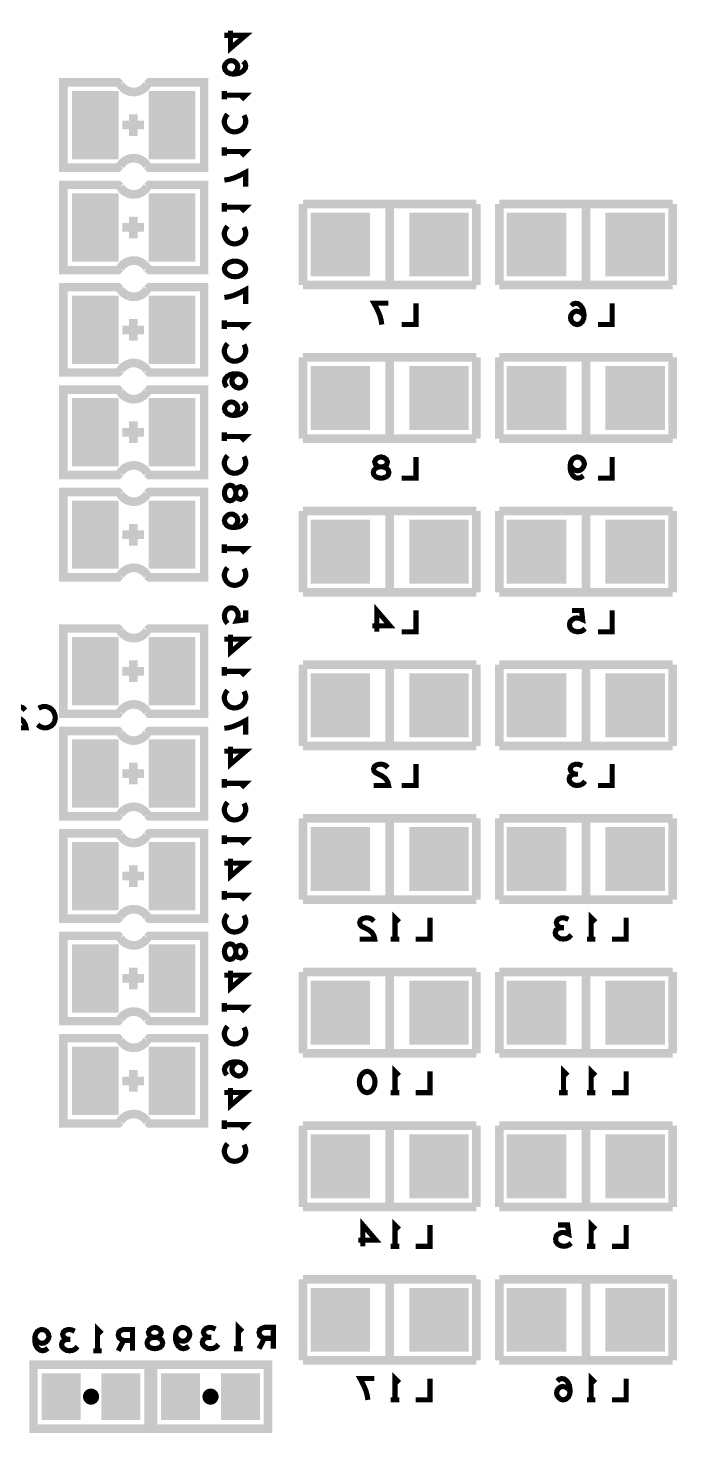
# Model space of a CAD drawing. Extents: x 0 to 200, y -10 to 130.
# Drawn here: x 147.52 to 162.73, y 37.95 to 70.87 of the extents above; entities that cross this region are included whole.
import ezdxf

# ---------------------------------------------------------------- set-up
doc = ezdxf.new("R2010")
doc.units = 0
doc.layers.get('0').update_dxf_attribs({"linetype": 'CONTINUOUS'})
doc.layers.add('MASK_BOTTOM_ART', color=6, linetype='CONTINUOUS')
doc.layers.add('SILK_BOTTOM_ART', color=5, linetype='CONTINUOUS')

# ---------------------------------------------------------------- blocks, each defined once
blk = doc.blocks.new('RECTANGLE_563')
blk.add_solid([(0.4572, 0.5461), (0.4572, -0.5461), (-0.4572, 0.5461), (-0.4572, -0.5461)])
blk = doc.blocks.new('RECTANGLE_589')
blk.add_solid([(0.6985, 0.7493), (0.6985, -0.7493), (-0.6985, 0.7493), (-0.6985, -0.7493)])
blk = doc.blocks.new('RECTANGLE_571')
blk.add_solid([(0.5461, 0.8001), (0.5461, -0.8001), (-0.5461, 0.8001), (-0.5461, -0.8001)])

msp = doc.modelspace()

# ---------------------------------------------------------------- linework, layer by layer
at = {"layer": 'SILK_BOTTOM_ART'}
for points, const_width in [([(152.125, 70.7036), (152.625, 70.7036), (152.2667, 70.3953), (152.2667, 70.8119)], 0.12), ([(152.3333, 69.7929), (152.3917, 69.8512), (152.425, 69.9012), (152.4417, 69.9679), (152.425, 70.0262), (152.3917, 70.0679), (152.3417, 70.1012), (152.2833, 70.1095), (152.2333, 70.1012), (152.1833, 70.0679), (152.1417, 70.0179), (152.125, 69.9595), (152.1417, 69.8929), (152.1917, 69.8345), (152.2667, 69.8012), (152.35, 69.7929), (152.4583, 69.8095), (152.5167, 69.8345), (152.575, 69.8762), (152.6167, 69.9345), (152.625, 69.9929), (152.6083, 70.0512), (152.5667, 70.0929)], 0.12), ([(149.6825, 69.5525), (149.635, 69.6), (148.35, 69.6), (148.35, 67.6), (149.635, 67.6), (149.6825, 67.6475)], 0.2), ([(150.3175, 67.6475), (150.365, 67.6), (151.65, 67.6), (151.65, 69.6), (150.365, 69.6), (150.3175, 69.5525)], 0.2), ([(152.125, 69.1988), (152.125, 69.3988)], 0.12), ([(152.125, 69.2988), (152.625, 69.2988), (152.525, 69.1988)], 0.12), ([(149.9873, 68.346), (149.9873, 68.854)], 0.2032), ([(152.5833, 68.8297), (152.6083, 68.7797), (152.625, 68.7214), (152.625, 68.6547), (152.6, 68.5797), (152.5583, 68.5214), (152.5083, 68.4797), (152.425, 68.4464), (152.35, 68.4381), (152.275, 68.4547), (152.225, 68.4797), (152.175, 68.5297), (152.1417, 68.5881), (152.125, 68.6464), (152.125, 68.7047), (152.1417, 68.7631), (152.1667, 68.8131), (152.2, 68.8547)], 0.12), ([(149.7333, 68.6), (150.2413, 68.6)], 0.2032), ([(152.125, 67.8786), (152.125, 68.0786)], 0.12), ([(152.125, 67.9786), (152.625, 67.9786), (152.525, 67.8786)], 0.12), ([(152.125, 67.3095), (152.2333, 67.3262), (152.325, 67.3512), (152.4083, 67.3845), (152.5, 67.4262), (152.625, 67.4929), (152.625, 67.1595)], 0.12), ([(149.6825, 67.1525), (149.635, 67.2), (148.35, 67.2), (148.35, 65.2), (149.635, 65.2), (149.6825, 65.2475)], 0.2), ([(150.3175, 65.2475), (150.365, 65.2), (151.65, 65.2), (151.65, 67.2), (150.365, 67.2), (150.3175, 67.1525)], 0.2), ([(152.125, 66.5738), (152.125, 66.7738)], 0.12), ([(153.968, 66.7525), (158.032, 66.7525)], 0.2032), ([(153.968, 64.8475), (153.968, 66.7525)], 0.2032), ([(156, 66.7525), (156, 64.8475)], 0.2032), ([(158.032, 66.7525), (158.032, 64.8475)], 0.2032), ([(158.568, 66.7525), (162.632, 66.7525)], 0.2032), ([(158.568, 64.8475), (158.568, 66.7525)], 0.2032), ([(160.6, 66.7525), (160.6, 64.8475)], 0.2032), ([(162.632, 66.7525), (162.632, 64.8475)], 0.2032), ([(149.9873, 65.946), (149.9873, 66.454)], 0.2032), ([(152.125, 66.6738), (152.625, 66.6738), (152.525, 66.5738)], 0.12), ([(149.7333, 66.2), (150.2413, 66.2)], 0.2032), ([(152.5833, 66.2047), (152.6083, 66.1547), (152.625, 66.0964), (152.625, 66.0297), (152.6, 65.9547), (152.5583, 65.8964), (152.5083, 65.8547), (152.425, 65.8214), (152.35, 65.8131), (152.275, 65.8297), (152.225, 65.8547), (152.175, 65.9047), (152.1417, 65.9631), (152.125, 66.0214), (152.125, 66.0797), (152.1417, 66.1381), (152.1667, 66.1881), (152.2, 66.2297)], 0.12), ([(152.625, 65.2286), (152.6083, 65.1619), (152.5667, 65.1119), (152.5167, 65.0786), (152.45, 65.0536), (152.375, 65.0453), (152.3, 65.0536), (152.2333, 65.0786), (152.1833, 65.1119), (152.1417, 65.1619), (152.125, 65.2286), (152.1417, 65.2953), (152.1833, 65.3453), (152.2333, 65.3786), (152.3, 65.4036), (152.375, 65.4119), (152.45, 65.4036), (152.5167, 65.3786), (152.5667, 65.3453), (152.6083, 65.2953), (152.625, 65.2286)], 0.12), ([(149.6825, 64.7525), (149.635, 64.8), (148.35, 64.8), (148.35, 62.8), (149.635, 62.8), (149.6825, 62.8475)], 0.2), ([(150.3175, 62.8475), (150.365, 62.8), (151.65, 62.8), (151.65, 64.8), (150.365, 64.8), (150.3175, 64.7525)], 0.2), ([(158.032, 64.8475), (153.968, 64.8475)], 0.2032), ([(162.632, 64.8475), (158.568, 64.8475)], 0.2032), ([(152.125, 64.5595), (152.2333, 64.5762), (152.325, 64.6012), (152.4083, 64.6345), (152.5, 64.6762), (152.625, 64.7429), (152.625, 64.4095)], 0.12), ([(155.8155, 63.9233), (155.7988, 64.0316), (155.7738, 64.1233), (155.7405, 64.2066), (155.6988, 64.2983), (155.6321, 64.4233), (155.9655, 64.4233)], 0.12), ([(156.6179, 64.4233), (156.6179, 63.9233), (156.2845, 63.9233)], 0.12), ([(160.5571, 64.1316), (160.4988, 64.19), (160.4488, 64.2233), (160.3821, 64.24), (160.3238, 64.2233), (160.2821, 64.19), (160.2488, 64.14), (160.2405, 64.0816), (160.2488, 64.0316), (160.2821, 63.9816), (160.3321, 63.94), (160.3905, 63.9233), (160.4571, 63.94), (160.5155, 63.99), (160.5488, 64.065), (160.5571, 64.1483), (160.5405, 64.2566), (160.5155, 64.315), (160.4738, 64.3733), (160.4155, 64.415), (160.3571, 64.4233), (160.2988, 64.4066), (160.2571, 64.365)], 0.12), ([(161.2179, 64.4233), (161.2179, 63.9233), (160.8845, 63.9233)], 0.12), ([(149.7333, 63.8), (150.2413, 63.8)], 0.2032), ([(149.9873, 63.546), (149.9873, 64.054)], 0.2032), ([(152.125, 63.8238), (152.125, 64.0238)], 0.12), ([(152.125, 63.9238), (152.625, 63.9238), (152.525, 63.8238)], 0.12), ([(152.5833, 63.4547), (152.6083, 63.4047), (152.625, 63.3464), (152.625, 63.2797), (152.6, 63.2047), (152.5583, 63.1464), (152.5083, 63.1047), (152.425, 63.0714), (152.35, 63.0631), (152.275, 63.0797), (152.225, 63.1047), (152.175, 63.1547), (152.1417, 63.2131), (152.125, 63.2714), (152.125, 63.3297), (152.1417, 63.3881), (152.1667, 63.4381), (152.2, 63.4797)], 0.12), ([(153.968, 63.1525), (158.032, 63.1525)], 0.2032), ([(153.968, 61.2475), (153.968, 63.1525)], 0.2032), ([(156, 63.1525), (156, 61.2475)], 0.2032), ([(158.032, 63.1525), (158.032, 61.2475)], 0.2032), ([(158.568, 63.1525), (162.632, 63.1525)], 0.2032), ([(158.568, 61.2475), (158.568, 63.1525)], 0.2032), ([(160.6, 63.1525), (160.6, 61.2475)], 0.2032), ([(162.632, 63.1525), (162.632, 61.2475)], 0.2032), ([(152.1833, 62.4619), (152.1417, 62.5203), (152.125, 62.5869), (152.1417, 62.6536), (152.1917, 62.7119), (152.2667, 62.7536), (152.3417, 62.7703), (152.4333, 62.7703), (152.5083, 62.7536), (152.575, 62.7119), (152.6083, 62.6619), (152.625, 62.6036), (152.6083, 62.5369), (152.575, 62.4869), (152.525, 62.4536), (152.4583, 62.4369), (152.4, 62.4536), (152.3417, 62.4953), (152.3083, 62.5453), (152.3, 62.6036), (152.3167, 62.6703), (152.3583, 62.7203), (152.4333, 62.7703)], 0.12), ([(149.6825, 62.3525), (149.635, 62.4), (148.35, 62.4), (148.35, 60.4), (149.635, 60.4), (149.6825, 60.4475)], 0.2), ([(150.3175, 60.4475), (150.365, 60.4), (151.65, 60.4), (151.65, 62.4), (150.365, 62.4), (150.3175, 62.3525)], 0.2), ([(152.3333, 61.7929), (152.3917, 61.8512), (152.425, 61.9012), (152.4417, 61.9679), (152.425, 62.0262), (152.3917, 62.0679), (152.3417, 62.1012), (152.2833, 62.1095), (152.2333, 62.1012), (152.1833, 62.0679), (152.1417, 62.0179), (152.125, 61.9595), (152.1417, 61.8929), (152.1917, 61.8345), (152.2667, 61.8012), (152.35, 61.7929), (152.4583, 61.8095), (152.5167, 61.8345), (152.575, 61.8762), (152.6167, 61.9345), (152.625, 61.9929), (152.6083, 62.0512), (152.5667, 62.0929)], 0.12), ([(149.9873, 61.146), (149.9873, 61.654)], 0.2032), ([(149.7333, 61.4), (150.2413, 61.4)], 0.2032), ([(152.125, 61.1988), (152.125, 61.3988)], 0.12), ([(152.125, 61.2988), (152.625, 61.2988), (152.525, 61.1988)], 0.12), ([(158.032, 61.2475), (153.968, 61.2475)], 0.2032), ([(162.632, 61.2475), (158.568, 61.2475)], 0.2032), ([(152.5833, 60.8297), (152.6083, 60.7797), (152.625, 60.7214), (152.625, 60.6547), (152.6, 60.5797), (152.5583, 60.5214), (152.5083, 60.4797), (152.425, 60.4464), (152.35, 60.4381), (152.275, 60.4547), (152.225, 60.4797), (152.175, 60.5297), (152.1417, 60.5881), (152.125, 60.6464), (152.125, 60.7047), (152.1417, 60.7631), (152.1667, 60.8131), (152.2, 60.8547)], 0.12), ([(155.7988, 60.3233), (155.7405, 60.3316), (155.6738, 60.3566), (155.6321, 60.3983), (155.6155, 60.4566), (155.6321, 60.515), (155.6821, 60.565), (155.7571, 60.59), (155.8405, 60.59), (155.8905, 60.6066), (155.9321, 60.6483), (155.9488, 60.7066), (155.9238, 60.765), (155.8655, 60.8066), (155.7988, 60.8233), (155.7321, 60.8066), (155.6738, 60.765), (155.6488, 60.7066), (155.6655, 60.6483), (155.7071, 60.6066), (155.7571, 60.59), (155.8405, 60.59), (155.9155, 60.565), (155.9655, 60.515), (155.9821, 60.4566), (155.9655, 60.3983), (155.9238, 60.3566), (155.8571, 60.3316), (155.7988, 60.3233)], 0.12), ([(156.6179, 60.8233), (156.6179, 60.3233), (156.2845, 60.3233)], 0.12), ([(160.5405, 60.3816), (160.4821, 60.34), (160.4155, 60.3233), (160.3488, 60.34), (160.2905, 60.39), (160.2488, 60.465), (160.2321, 60.54), (160.2321, 60.6316), (160.2488, 60.7066), (160.2905, 60.7733), (160.3405, 60.8066), (160.3988, 60.8233), (160.4655, 60.8066), (160.5155, 60.7733), (160.5488, 60.7233), (160.5655, 60.6566), (160.5488, 60.5983), (160.5071, 60.54), (160.4571, 60.5066), (160.3988, 60.4983), (160.3321, 60.515), (160.2821, 60.5566), (160.2321, 60.6316)], 0.12), ([(161.2179, 60.8233), (161.2179, 60.3233), (160.8845, 60.3233)], 0.12), ([(149.6825, 59.9525), (149.635, 60), (148.35, 60), (148.35, 58), (149.635, 58), (149.6825, 58.0475)], 0.2), ([(150.3175, 58.0475), (150.365, 58), (151.65, 58), (151.65, 60), (150.365, 60), (150.3175, 59.9525)], 0.2), ([(152.125, 59.9769), (152.1333, 60.0352), (152.1583, 60.1019), (152.2, 60.1436), (152.2583, 60.1602), (152.3167, 60.1436), (152.3667, 60.0936), (152.3917, 60.0186), (152.3917, 59.9352), (152.4083, 59.8852), (152.45, 59.8436), (152.5083, 59.8269), (152.5667, 59.8519), (152.6083, 59.9102), (152.625, 59.9769), (152.6083, 60.0436), (152.5667, 60.1019), (152.5083, 60.1269), (152.45, 60.1102), (152.4083, 60.0686), (152.3917, 60.0186), (152.3917, 59.9352), (152.3667, 59.8602), (152.3167, 59.8102), (152.2583, 59.7936), (152.2, 59.8102), (152.1583, 59.8519), (152.1333, 59.9186), (152.125, 59.9769)], 0.12), ([(153.968, 59.5525), (158.032, 59.5525)], 0.2032), ([(153.968, 57.6475), (153.968, 59.5525)], 0.2032), ([(156, 59.5525), (156, 57.6475)], 0.2032), ([(158.032, 59.5525), (158.032, 57.6475)], 0.2032), ([(158.568, 59.5525), (162.632, 59.5525)], 0.2032), ([(158.568, 57.6475), (158.568, 59.5525)], 0.2032), ([(160.6, 59.5525), (160.6, 57.6475)], 0.2032), ([(162.632, 59.5525), (162.632, 57.6475)], 0.2032), ([(149.9873, 58.746), (149.9873, 59.254)], 0.2032), ([(152.3333, 59.1662), (152.3917, 59.2245), (152.425, 59.2745), (152.4417, 59.3412), (152.425, 59.3995), (152.3917, 59.4412), (152.3417, 59.4745), (152.2833, 59.4828), (152.2333, 59.4745), (152.1833, 59.4412), (152.1417, 59.3912), (152.125, 59.3328), (152.1417, 59.2662), (152.1917, 59.2078), (152.2667, 59.1745), (152.35, 59.1662), (152.4583, 59.1828), (152.5167, 59.2078), (152.575, 59.2495), (152.6167, 59.3078), (152.625, 59.3662), (152.6083, 59.4245), (152.5667, 59.4662)], 0.12), ([(149.7333, 59), (150.2413, 59)], 0.2032), ([(152.125, 58.5721), (152.125, 58.7721)], 0.12), ([(152.125, 58.6721), (152.625, 58.6721), (152.525, 58.5721)], 0.12), ([(152.5833, 58.203), (152.6083, 58.153), (152.625, 58.0947), (152.625, 58.028), (152.6, 57.953), (152.5583, 57.8947), (152.5083, 57.853), (152.425, 57.8197), (152.35, 57.8114), (152.275, 57.828), (152.225, 57.853), (152.175, 57.903), (152.1417, 57.9614), (152.125, 58.0197), (152.125, 58.078), (152.1417, 58.1364), (152.1667, 58.1864), (152.2, 58.228)], 0.12), ([(158.032, 57.6475), (153.968, 57.6475)], 0.2032), ([(162.632, 57.6475), (158.568, 57.6475)], 0.2032), ([(152.2, 56.9203), (152.1583, 56.9703), (152.1333, 57.0286), (152.125, 57.1036), (152.1417, 57.1786), (152.175, 57.2369), (152.2333, 57.2786), (152.3, 57.2869), (152.3667, 57.2703), (152.4083, 57.2286), (152.4417, 57.1703), (152.45, 57.1119), (152.4417, 57.0536), (152.4083, 56.9786), (152.625, 57.0036), (152.625, 57.2286)], 0.12), ([(155.6988, 56.7233), (155.6988, 57.2233), (156.0071, 56.865), (155.5905, 56.865)], 0.12), ([(156.6179, 57.2233), (156.6179, 56.7233), (156.2845, 56.7233)], 0.12), ([(160.5821, 56.7983), (160.5321, 56.7566), (160.4738, 56.7316), (160.3988, 56.7233), (160.3238, 56.74), (160.2655, 56.7733), (160.2238, 56.8316), (160.2155, 56.8983), (160.2321, 56.965), (160.2738, 57.0066), (160.3321, 57.04), (160.3905, 57.0483), (160.4488, 57.04), (160.5238, 57.0066), (160.4988, 57.2233), (160.2738, 57.2233)], 0.12), ([(161.2179, 57.2233), (161.2179, 56.7233), (160.8845, 56.7233)], 0.12), ([(149.6825, 56.7525), (149.635, 56.8), (148.35, 56.8), (148.35, 54.8), (149.635, 54.8), (149.6825, 54.8475)], 0.2), ([(150.3175, 54.8475), (150.365, 54.8), (151.65, 54.8), (151.65, 56.8), (150.365, 56.8), (150.3175, 56.7525)], 0.2), ([(152.125, 56.5512), (152.625, 56.5512), (152.2667, 56.2429), (152.2667, 56.6595)], 0.12), ([(149.9873, 55.546), (149.9873, 56.054)], 0.2032), ([(153.968, 55.9525), (158.032, 55.9525)], 0.2032), ([(153.968, 54.0475), (153.968, 55.9525)], 0.2032), ([(156, 55.9525), (156, 54.0475)], 0.2032), ([(158.032, 55.9525), (158.032, 54.0475)], 0.2032), ([(158.568, 55.9525), (162.632, 55.9525)], 0.2032), ([(158.568, 54.0475), (158.568, 55.9525)], 0.2032), ([(160.6, 55.9525), (160.6, 54.0475)], 0.2032), ([(162.632, 55.9525), (162.632, 54.0475)], 0.2032), ([(149.7333, 55.8), (150.2413, 55.8)], 0.2032), ([(152.125, 55.6988), (152.125, 55.8988)], 0.12), ([(152.125, 55.7988), (152.625, 55.7988), (152.525, 55.6988)], 0.12), ([(152.5833, 55.3297), (152.6083, 55.2797), (152.625, 55.2214), (152.625, 55.1547), (152.6, 55.0797), (152.5583, 55.0214), (152.5083, 54.9797), (152.425, 54.9464), (152.35, 54.9381), (152.275, 54.9547), (152.225, 54.9797), (152.175, 55.0297), (152.1417, 55.0881), (152.125, 55.1464), (152.125, 55.2047), (152.1417, 55.2631), (152.1667, 55.3131), (152.2, 55.3547)], 0.12), ([(147.4595, 54.89), (147.4095, 54.94), (147.3512, 54.965), (147.2845, 54.9733), (147.2012, 54.9566), (147.1429, 54.915), (147.1262, 54.865), (147.1345, 54.815), (147.1679, 54.7733), (147.3345, 54.69), (147.4095, 54.6316), (147.4595, 54.5483), (147.4762, 54.4733), (147.1262, 54.4733)], 0.12), ([(147.7703, 54.9316), (147.8203, 54.9566), (147.8786, 54.9733), (147.9453, 54.9733), (148.0203, 54.9483), (148.0786, 54.9066), (148.1203, 54.8566), (148.1536, 54.7733), (148.1619, 54.6983), (148.1453, 54.6233), (148.1203, 54.5733), (148.0703, 54.5233), (148.0119, 54.49), (147.9536, 54.4733), (147.8953, 54.4733), (147.8369, 54.49), (147.7869, 54.515), (147.7453, 54.5483)], 0.12), ([(152.125, 54.4619), (152.2333, 54.4786), (152.325, 54.5036), (152.4083, 54.5369), (152.5, 54.5786), (152.625, 54.6453), (152.625, 54.3119)], 0.12), ([(149.6825, 54.3525), (149.635, 54.4), (148.35, 54.4), (148.35, 52.4), (149.635, 52.4), (149.6825, 52.4475)], 0.2), ([(150.3175, 52.4475), (150.365, 52.4), (151.65, 52.4), (151.65, 54.4), (150.365, 54.4), (150.3175, 54.3525)], 0.2), ([(152.125, 53.9262), (152.625, 53.9262), (152.2667, 53.6179), (152.2667, 54.0345)], 0.12), ([(158.032, 54.0475), (153.968, 54.0475)], 0.2032), ([(162.632, 54.0475), (158.568, 54.0475)], 0.2032), ([(149.9873, 53.146), (149.9873, 53.654)], 0.2032), ([(155.9571, 53.54), (155.9071, 53.59), (155.8488, 53.615), (155.7821, 53.6233), (155.6988, 53.6066), (155.6405, 53.565), (155.6238, 53.515), (155.6321, 53.465), (155.6655, 53.4233), (155.8321, 53.34), (155.9071, 53.2816), (155.9571, 53.1983), (155.9738, 53.1233), (155.6238, 53.1233)], 0.12), ([(156.6179, 53.6233), (156.6179, 53.1233), (156.2845, 53.1233)], 0.12), ([(160.3405, 53.39), (160.2905, 53.415), (160.2488, 53.4566), (160.2321, 53.5066), (160.2488, 53.5566), (160.2905, 53.5983), (160.3655, 53.6233), (160.4405, 53.615), (160.5155, 53.5816)], 0.12), ([(161.2179, 53.6233), (161.2179, 53.1233), (160.8845, 53.1233)], 0.12), ([(149.7333, 53.4), (150.2413, 53.4)], 0.2032), ([(152.125, 53.0738), (152.125, 53.2738)], 0.12), ([(160.5821, 53.2233), (160.5321, 53.165), (160.4655, 53.1316), (160.3905, 53.1233), (160.3238, 53.1316), (160.2571, 53.1733), (160.2155, 53.2233), (160.2071, 53.2733), (160.2238, 53.3316), (160.2821, 53.3733), (160.3405, 53.39), (160.4155, 53.39)], 0.12), ([(152.125, 53.1738), (152.625, 53.1738), (152.525, 53.0738)], 0.12), ([(152.5833, 52.7047), (152.6083, 52.6547), (152.625, 52.5964), (152.625, 52.5297), (152.6, 52.4547), (152.5583, 52.3964), (152.5083, 52.3547), (152.425, 52.3214), (152.35, 52.3131), (152.275, 52.3297), (152.225, 52.3547), (152.175, 52.4047), (152.1417, 52.4631), (152.125, 52.5214), (152.125, 52.5797), (152.1417, 52.6381), (152.1667, 52.6881), (152.2, 52.7297)], 0.12), ([(153.968, 52.3525), (158.032, 52.3525)], 0.2032), ([(153.968, 50.4475), (153.968, 52.3525)], 0.2032), ([(156, 52.3525), (156, 50.4475)], 0.2032), ([(158.032, 52.3525), (158.032, 50.4475)], 0.2032), ([(158.568, 52.3525), (162.632, 52.3525)], 0.2032), ([(158.568, 50.4475), (158.568, 52.3525)], 0.2032), ([(160.6, 52.3525), (160.6, 50.4475)], 0.2032), ([(162.632, 52.3525), (162.632, 50.4475)], 0.2032), ([(149.6825, 51.9525), (149.635, 52), (148.35, 52), (148.35, 50), (149.635, 50), (149.6825, 50.0475)], 0.2), ([(150.3175, 50.0475), (150.365, 50), (151.65, 50), (151.65, 52), (150.365, 52), (150.3175, 51.9525)], 0.2), ([(152.125, 51.7519), (152.125, 51.9519)], 0.12), ([(152.125, 51.8519), (152.625, 51.8519), (152.525, 51.7519)], 0.12), ([(152.125, 51.2995), (152.625, 51.2995), (152.2667, 50.9912), (152.2667, 51.4078)], 0.12), ([(149.7333, 51), (150.2413, 51)], 0.2032), ([(149.9873, 50.746), (149.9873, 51.254)], 0.2032), ([(152.125, 50.4471), (152.125, 50.6471)], 0.12), ([(152.125, 50.5471), (152.625, 50.5471), (152.525, 50.4471)], 0.12), ([(158.032, 50.4475), (153.968, 50.4475)], 0.2032), ([(162.632, 50.4475), (158.568, 50.4475)], 0.2032), ([(152.5833, 50.078), (152.6083, 50.028), (152.625, 49.9697), (152.625, 49.903), (152.6, 49.828), (152.5583, 49.7697), (152.5083, 49.728), (152.425, 49.6947), (152.35, 49.6864), (152.275, 49.703), (152.225, 49.728), (152.175, 49.778), (152.1417, 49.8364), (152.125, 49.8947), (152.125, 49.953), (152.1417, 50.0114), (152.1667, 50.0614), (152.2, 50.103)], 0.12), ([(155.6309, 49.94), (155.5809, 49.99), (155.5226, 50.015), (155.4559, 50.0233), (155.3726, 50.0066), (155.3143, 49.965), (155.2976, 49.915), (155.3059, 49.865), (155.3393, 49.8233), (155.5059, 49.74), (155.5809, 49.6816), (155.6309, 49.5983), (155.6476, 49.5233), (155.2976, 49.5233)], 0.12), ([(156.125, 49.5233), (156.125, 50.0233), (156.225, 49.9233)], 0.12), ([(156.9441, 50.0233), (156.9441, 49.5233), (156.6107, 49.5233)], 0.12), ([(160.0143, 49.79), (159.9643, 49.815), (159.9226, 49.8566), (159.9059, 49.9066), (159.9226, 49.9566), (159.9643, 49.9983), (160.0393, 50.0233), (160.1143, 50.015), (160.1893, 49.9816)], 0.12), ([(160.725, 49.5233), (160.725, 50.0233), (160.825, 49.9233)], 0.12), ([(161.5441, 50.0233), (161.5441, 49.5233), (161.2107, 49.5233)], 0.12), ([(160.2559, 49.6233), (160.2059, 49.565), (160.1393, 49.5316), (160.0643, 49.5233), (159.9976, 49.5316), (159.9309, 49.5733), (159.8893, 49.6233), (159.8809, 49.6733), (159.8976, 49.7316), (159.9559, 49.7733), (160.0143, 49.79), (160.0893, 49.79)], 0.12), ([(149.6825, 49.5525), (149.635, 49.6), (148.35, 49.6), (148.35, 47.6), (149.635, 47.6), (149.6825, 47.6475)], 0.2), ([(150.3175, 47.6475), (150.365, 47.6), (151.65, 47.6), (151.65, 49.6), (150.365, 49.6), (150.3175, 49.5525)], 0.2), ([(152.125, 49.2286), (152.1333, 49.2869), (152.1583, 49.3536), (152.2, 49.3953), (152.2583, 49.4119), (152.3167, 49.3953), (152.3667, 49.3453), (152.3917, 49.2703), (152.3917, 49.1869), (152.4083, 49.1369), (152.45, 49.0953), (152.5083, 49.0786), (152.5667, 49.1036), (152.6083, 49.1619), (152.625, 49.2286), (152.6083, 49.2953), (152.5667, 49.3536), (152.5083, 49.3786), (152.45, 49.3619), (152.4083, 49.3203), (152.3917, 49.2703), (152.3917, 49.1869), (152.3667, 49.1119), (152.3167, 49.0619), (152.2583, 49.0453), (152.2, 49.0619), (152.1583, 49.1036), (152.1333, 49.1703), (152.125, 49.2286)], 0.12), ([(156.225, 49.5233), (156.025, 49.5233)], 0.12), ([(160.825, 49.5233), (160.625, 49.5233)], 0.12), ([(149.9873, 48.346), (149.9873, 48.854)], 0.2032), ([(152.125, 48.6762), (152.625, 48.6762), (152.2667, 48.3679), (152.2667, 48.7845)], 0.12), ([(153.968, 48.7525), (158.032, 48.7525)], 0.2032), ([(153.968, 46.8475), (153.968, 48.7525)], 0.2032), ([(156, 48.7525), (156, 46.8475)], 0.2032), ([(158.032, 48.7525), (158.032, 46.8475)], 0.2032), ([(158.568, 48.7525), (162.632, 48.7525)], 0.2032), ([(158.568, 46.8475), (158.568, 48.7525)], 0.2032), ([(160.6, 48.7525), (160.6, 46.8475)], 0.2032), ([(162.632, 48.7525), (162.632, 46.8475)], 0.2032), ([(149.7333, 48.6), (150.2413, 48.6)], 0.2032), ([(152.125, 47.8238), (152.125, 48.0238)], 0.12), ([(152.125, 47.9238), (152.625, 47.9238), (152.525, 47.8238)], 0.12), ([(152.5833, 47.4547), (152.6083, 47.4047), (152.625, 47.3464), (152.625, 47.2797), (152.6, 47.2047), (152.5583, 47.1464), (152.5083, 47.1047), (152.425, 47.0714), (152.35, 47.0631), (152.275, 47.0797), (152.225, 47.1047), (152.175, 47.1547), (152.1417, 47.2131), (152.125, 47.2714), (152.125, 47.3297), (152.1417, 47.3881), (152.1667, 47.4381), (152.2, 47.4797)], 0.12), ([(149.6825, 47.1525), (149.635, 47.2), (148.35, 47.2), (148.35, 45.2), (149.635, 45.2), (149.6825, 45.2475)], 0.2), ([(150.3175, 45.2475), (150.365, 45.2), (151.65, 45.2), (151.65, 47.2), (150.365, 47.2), (150.3175, 47.1525)], 0.2), ([(158.032, 46.8475), (153.968, 46.8475)], 0.2032), ([(162.632, 46.8475), (158.568, 46.8475)], 0.2032), ([(149.9873, 45.946), (149.9873, 46.454)], 0.2032), ([(152.1833, 46.3369), (152.1417, 46.3953), (152.125, 46.4619), (152.1417, 46.5286), (152.1917, 46.5869), (152.2667, 46.6286), (152.3417, 46.6453), (152.4333, 46.6453), (152.5083, 46.6286), (152.575, 46.5869), (152.6083, 46.5369), (152.625, 46.4786), (152.6083, 46.4119), (152.575, 46.3619), (152.525, 46.3286), (152.4583, 46.3119), (152.4, 46.3286), (152.3417, 46.3703), (152.3083, 46.4203), (152.3, 46.4786), (152.3167, 46.5453), (152.3583, 46.5953), (152.4333, 46.6453)], 0.12), ([(155.4726, 46.4233), (155.5393, 46.4066), (155.5893, 46.365), (155.6226, 46.315), (155.6476, 46.2483), (155.6559, 46.1733), (155.6476, 46.0983), (155.6226, 46.0316), (155.5893, 45.9816), (155.5393, 45.94), (155.4726, 45.9233), (155.4059, 45.94), (155.3559, 45.9816), (155.3226, 46.0316), (155.2976, 46.0983), (155.2893, 46.1733), (155.2976, 46.2483), (155.3226, 46.315), (155.3559, 46.365), (155.4059, 46.4066), (155.4726, 46.4233)], 0.12), ([(156.125, 45.9233), (156.125, 46.4233), (156.225, 46.3233)], 0.12), ([(156.9441, 46.4233), (156.9441, 45.9233), (156.6107, 45.9233)], 0.12), ([(160.0726, 45.9233), (160.0726, 46.4233), (160.1726, 46.3233)], 0.12), ([(160.725, 45.9233), (160.725, 46.4233), (160.825, 46.3233)], 0.12), ([(161.5441, 46.4233), (161.5441, 45.9233), (161.2107, 45.9233)], 0.12), ([(149.7333, 46.2), (150.2413, 46.2)], 0.2032), ([(152.125, 45.9262), (152.625, 45.9262), (152.2667, 45.6179), (152.2667, 46.0345)], 0.12), ([(156.225, 45.9233), (156.025, 45.9233)], 0.12), ([(160.1726, 45.9233), (159.9726, 45.9233)], 0.12), ([(160.825, 45.9233), (160.625, 45.9233)], 0.12), ([(152.125, 45.0738), (152.125, 45.2738)], 0.12), ([(152.125, 45.1738), (152.625, 45.1738), (152.525, 45.0738)], 0.12), ([(153.968, 45.1525), (158.032, 45.1525)], 0.2032), ([(153.968, 43.2475), (153.968, 45.1525)], 0.2032), ([(156, 45.1525), (156, 43.2475)], 0.2032), ([(158.032, 45.1525), (158.032, 43.2475)], 0.2032), ([(158.568, 45.1525), (162.632, 45.1525)], 0.2032), ([(158.568, 43.2475), (158.568, 45.1525)], 0.2032), ([(160.6, 45.1525), (160.6, 43.2475)], 0.2032), ([(162.632, 45.1525), (162.632, 43.2475)], 0.2032), ([(152.5833, 44.7047), (152.6083, 44.6547), (152.625, 44.5964), (152.625, 44.5297), (152.6, 44.4547), (152.5583, 44.3964), (152.5083, 44.3547), (152.425, 44.3214), (152.35, 44.3131), (152.275, 44.3297), (152.225, 44.3547), (152.175, 44.4047), (152.1417, 44.4631), (152.125, 44.5214), (152.125, 44.5797), (152.1417, 44.6381), (152.1667, 44.6881), (152.2, 44.7297)], 0.12), ([(158.032, 43.2475), (153.968, 43.2475)], 0.2032), ([(162.632, 43.2475), (158.568, 43.2475)], 0.2032), ([(155.3726, 42.3233), (155.3726, 42.8233), (155.6809, 42.465), (155.2643, 42.465)], 0.12), ([(156.125, 42.3233), (156.125, 42.8233), (156.225, 42.7233)], 0.12), ([(156.9441, 42.8233), (156.9441, 42.3233), (156.6107, 42.3233)], 0.12), ([(160.2559, 42.3983), (160.2059, 42.3566), (160.1476, 42.3316), (160.0726, 42.3233), (159.9976, 42.34), (159.9393, 42.3733), (159.8976, 42.4316), (159.8893, 42.4983), (159.9059, 42.565), (159.9476, 42.6066), (160.0059, 42.64), (160.0643, 42.6483), (160.1226, 42.64), (160.1976, 42.6066), (160.1726, 42.8233), (159.9476, 42.8233)], 0.12), ([(160.725, 42.3233), (160.725, 42.8233), (160.825, 42.7233)], 0.12), ([(161.5441, 42.8233), (161.5441, 42.3233), (161.2107, 42.3233)], 0.12), ([(156.225, 42.3233), (156.025, 42.3233)], 0.12), ([(160.825, 42.3233), (160.625, 42.3233)], 0.12), ([(153.968, 41.5525), (158.032, 41.5525)], 0.2032), ([(153.968, 39.6475), (153.968, 41.5525)], 0.2032), ([(156, 41.5525), (156, 39.6475)], 0.2032), ([(158.032, 41.5525), (158.032, 39.6475)], 0.2032), ([(158.568, 41.5525), (162.632, 41.5525)], 0.2032), ([(158.568, 39.6475), (158.568, 41.5525)], 0.2032), ([(160.6, 41.5525), (160.6, 39.6475)], 0.2032), ([(162.632, 41.5525), (162.632, 39.6475)], 0.2032), ([(149.1524, 39.875), (149.1524, 40.375), (149.2524, 40.275)], 0.12), ([(152.4524, 39.9233), (152.4524, 40.4233), (152.5524, 40.3233)], 0.12), ([(147.9893, 39.9333), (147.9309, 39.8917), (147.8643, 39.875), (147.7976, 39.8917), (147.7393, 39.9417), (147.6976, 40.0167), (147.6809, 40.0917), (147.6809, 40.1833), (147.6976, 40.2583), (147.7393, 40.325), (147.7893, 40.3583), (147.8476, 40.375), (147.9143, 40.3583), (147.9643, 40.325), (147.9976, 40.275), (148.0143, 40.2083), (147.9976, 40.15), (147.9559, 40.0917), (147.9059, 40.0583), (147.8476, 40.05), (147.7809, 40.0667), (147.7309, 40.1083), (147.6809, 40.1833)], 0.12), ([(148.6833, 39.975), (148.6333, 39.9167), (148.5667, 39.8833), (148.4917, 39.875), (148.425, 39.8833), (148.3583, 39.925), (148.3167, 39.975), (148.3083, 40.025), (148.325, 40.0833), (148.3833, 40.125), (148.4417, 40.1417), (148.5167, 40.1417)], 0.12), ([(148.4417, 40.1417), (148.3917, 40.1667), (148.35, 40.2083), (148.3333, 40.2583), (148.35, 40.3083), (148.3917, 40.35), (148.4667, 40.375), (148.5417, 40.3667), (148.6167, 40.3333)], 0.12), ([(149.9715, 39.875), (149.9715, 40.375), (149.7631, 40.375), (149.6965, 40.35), (149.6548, 40.3167), (149.6381, 40.25), (149.6548, 40.1833), (149.7048, 40.1417), (149.7631, 40.1167), (149.9715, 40.1167)], 0.12), ([(149.7631, 40.1167), (149.6381, 39.875)], 0.12), ([(150.4952, 39.9233), (150.4369, 39.9316), (150.3702, 39.9566), (150.3285, 39.9983), (150.3119, 40.0566), (150.3285, 40.115), (150.3785, 40.165), (150.4535, 40.19), (150.5369, 40.19), (150.5869, 40.2066), (150.6285, 40.2483), (150.6452, 40.3066), (150.6202, 40.365), (150.5619, 40.4066), (150.4952, 40.4233), (150.4285, 40.4066), (150.3702, 40.365), (150.3452, 40.3066), (150.3619, 40.2483), (150.4035, 40.2066), (150.4535, 40.19), (150.5369, 40.19), (150.6119, 40.165), (150.6619, 40.115), (150.6785, 40.0566), (150.6619, 39.9983), (150.6202, 39.9566), (150.5535, 39.9316), (150.4952, 39.9233)], 0.12), ([(151.2893, 39.9816), (151.2309, 39.94), (151.1643, 39.9233), (151.0976, 39.94), (151.0393, 39.99), (150.9976, 40.065), (150.9809, 40.14), (150.9809, 40.2316), (150.9976, 40.3066), (151.0393, 40.3733), (151.0893, 40.4066), (151.1476, 40.4233), (151.2143, 40.4066), (151.2643, 40.3733), (151.2976, 40.3233), (151.3143, 40.2566), (151.2976, 40.1983), (151.2559, 40.14), (151.2059, 40.1066), (151.1476, 40.0983), (151.0809, 40.115), (151.0309, 40.1566), (150.9809, 40.2316)], 0.12), ([(151.9833, 40.0233), (151.9333, 39.965), (151.8667, 39.9316), (151.7917, 39.9233), (151.725, 39.9316), (151.6583, 39.9733), (151.6167, 40.0233), (151.6083, 40.0733), (151.625, 40.1316), (151.6833, 40.1733), (151.7417, 40.19), (151.8167, 40.19)], 0.12), ([(151.7417, 40.19), (151.6917, 40.215), (151.65, 40.2566), (151.6333, 40.3066), (151.65, 40.3566), (151.6917, 40.3983), (151.7667, 40.4233), (151.8417, 40.415), (151.9167, 40.3816)], 0.12), ([(153.2715, 39.9233), (153.2715, 40.4233), (153.0631, 40.4233), (152.9965, 40.3983), (152.9548, 40.365), (152.9381, 40.2983), (152.9548, 40.2316), (153.0048, 40.19), (153.0631, 40.165), (153.2715, 40.165)], 0.12), ([(153.0631, 40.165), (152.9381, 39.9233)], 0.12), ([(149.2524, 39.875), (149.0524, 39.875)], 0.12), ([(152.5524, 39.9233), (152.3524, 39.9233)], 0.12), ([(147.65, 38.05), (147.65, 39.55), (150.35, 39.55), (150.35, 38.05), (147.65, 38.05)], 0.2), ([(153.15, 39.55), (153.15, 38.05), (150.45, 38.05), (150.45, 39.55), (153.15, 39.55)], 0.2), ([(158.032, 39.6475), (153.968, 39.6475)], 0.2032), ([(162.632, 39.6475), (158.568, 39.6475)], 0.2032), ([(155.4893, 38.7233), (155.4726, 38.8316), (155.4476, 38.9233), (155.4143, 39.0066), (155.3726, 39.0983), (155.3059, 39.2233), (155.6393, 39.2233)], 0.12), ([(156.125, 38.7233), (156.125, 39.2233), (156.225, 39.1233)], 0.12), ([(156.9441, 39.2233), (156.9441, 38.7233), (156.6107, 38.7233)], 0.12), ([(160.2309, 38.9316), (160.1726, 38.99), (160.1226, 39.0233), (160.0559, 39.04), (159.9976, 39.0233), (159.9559, 38.99), (159.9226, 38.94), (159.9143, 38.8816), (159.9226, 38.8316), (159.9559, 38.7816), (160.0059, 38.74), (160.0643, 38.7233), (160.1309, 38.74), (160.1893, 38.79), (160.2226, 38.865), (160.2309, 38.9483), (160.2143, 39.0566), (160.1893, 39.115), (160.1476, 39.1733), (160.0893, 39.215), (160.0309, 39.2233), (159.9726, 39.2066), (159.9309, 39.165)], 0.12), ([(160.725, 38.7233), (160.725, 39.2233), (160.825, 39.1233)], 0.12), ([(161.5441, 39.2233), (161.5441, 38.7233), (161.2107, 38.7233)], 0.12), ([(156.225, 38.7233), (156.025, 38.7233)], 0.12), ([(160.825, 38.7233), (160.625, 38.7233)], 0.12)]:
    msp.add_lwpolyline(points, dxfattribs=dict(at, const_width=const_width))
at = {"layer": 'SILK_BOTTOM_ART', "const_width": 0.2032}
for points in [[(149.6825, 69.5525, 0.5602289), (150.3175, 69.5525)], [(150.3175, 67.6475, 0.554718), (149.6825, 67.6475)], [(149.6825, 67.1525, 0.5602289), (150.3175, 67.1525)], [(150.3175, 65.2475, 0.554718), (149.6825, 65.2475)], [(149.6825, 64.7525, 0.5602289), (150.3175, 64.7525)], [(150.3175, 62.8475, 0.554718), (149.6825, 62.8475)], [(149.6825, 62.3525, 0.5602289), (150.3175, 62.3525)], [(150.3175, 60.4475, 0.554718), (149.6825, 60.4475)], [(149.6825, 59.9525, 0.5602289), (150.3175, 59.9525)], [(150.3175, 58.0475, 0.554718), (149.6825, 58.0475)], [(149.6825, 56.7525, 0.5602289), (150.3175, 56.7525)], [(150.3175, 54.8475, 0.554718), (149.6825, 54.8475)], [(149.6825, 54.3525, 0.5602289), (150.3175, 54.3525)], [(150.3175, 52.4475, 0.554718), (149.6825, 52.4475)], [(149.6825, 51.9525, 0.5602289), (150.3175, 51.9525)], [(150.3175, 50.0475, 0.554718), (149.6825, 50.0475)], [(149.6825, 49.5525, 0.5602289), (150.3175, 49.5525)], [(150.3175, 47.6475, 0.554718), (149.6825, 47.6475)], [(149.6825, 47.1525, 0.5602289), (150.3175, 47.1525)], [(150.3175, 45.2475, 0.554718), (149.6825, 45.2475)]]:
    msp.add_lwpolyline(points, format="xyb", dxfattribs=at)
at = {"layer": 'SILK_BOTTOM_ART'}
for points in [[(148.813256, 38.837646), (148.822178, 38.861182), (149.18429, 38.837646), (149.180406, 38.861182)], [(148.822178, 38.861182), (148.83524, 38.895628), (149.180406, 38.861182), (149.162016, 38.895628)], [(148.83524, 38.895628), (148.851934, 38.915882), (149.162016, 38.895628), (149.1512, 38.915882)], [(148.851934, 38.915882), (148.874682, 38.943476), (149.1512, 38.915882), (149.12178, 38.943476)], [(148.874682, 38.943476), (148.898622, 38.958302), (149.12178, 38.943476), (149.105972, 38.958302)], [(148.898622, 38.958302), (148.9274, 38.976124), (149.105972, 38.958302), (149.066746, 38.976124)], [(148.9274, 38.976124), (148.961216, 38.983952), (149.066746, 38.976124), (149.049514, 38.983952)], [(148.961216, 38.983952), (148.987812, 38.990108), (149.049514, 38.983952), (148.987812, 38.990108)], [(151.613256, 38.837646), (151.622178, 38.861182), (151.98429, 38.837646), (151.980406, 38.861182)], [(151.622178, 38.861182), (151.63524, 38.895628), (151.980406, 38.861182), (151.962016, 38.895628)], [(151.63524, 38.895628), (151.651934, 38.915882), (151.962016, 38.895628), (151.9512, 38.915882)], [(151.651934, 38.915882), (151.674682, 38.943476), (151.9512, 38.915882), (151.92178, 38.943476)], [(151.674682, 38.943476), (151.698622, 38.958302), (151.92178, 38.943476), (151.905972, 38.958302)], [(151.698622, 38.958302), (151.7274, 38.976124), (151.905972, 38.958302), (151.866746, 38.976124)], [(151.7274, 38.976124), (151.761216, 38.983952), (151.866746, 38.976124), (151.849514, 38.983952)], [(151.761216, 38.983952), (151.787812, 38.990108), (151.849514, 38.983952), (151.787812, 38.990108)], [(148.8095, 38.8), (148.813256, 38.837646), (149.1905, 38.8), (149.18429, 38.837646)], [(148.81571, 38.762352), (148.8095, 38.8), (149.186742, 38.762352), (149.1905, 38.8)], [(148.819592, 38.738816), (148.81571, 38.762352), (149.177818, 38.738816), (149.186742, 38.762352)], [(148.837984, 38.70437), (148.819592, 38.738816), (149.164758, 38.70437), (149.177818, 38.738816)], [(148.848798, 38.684116), (148.837984, 38.70437), (149.148062, 38.684116), (149.164758, 38.70437)], [(148.87822, 38.656522), (148.848798, 38.684116), (149.125316, 38.656522), (149.148062, 38.684116)], [(148.894026, 38.641696), (148.87822, 38.656522), (149.101374, 38.641696), (149.125316, 38.656522)], [(148.933254, 38.623874), (148.894026, 38.641696), (149.072598, 38.623874), (149.101374, 38.641696)], [(148.950484, 38.616046), (148.933254, 38.623874), (149.03878, 38.616046), (149.072598, 38.623874)], [(149.012186, 38.60989), (148.950484, 38.616046), (149.012186, 38.60989), (149.03878, 38.616046)], [(151.6095, 38.8), (151.613256, 38.837646), (151.9905, 38.8), (151.98429, 38.837646)], [(151.61571, 38.762352), (151.6095, 38.8), (151.986742, 38.762352), (151.9905, 38.8)], [(151.619592, 38.738816), (151.61571, 38.762352), (151.977818, 38.738816), (151.986742, 38.762352)], [(151.637984, 38.70437), (151.619592, 38.738816), (151.964758, 38.70437), (151.977818, 38.738816)], [(151.648798, 38.684116), (151.637984, 38.70437), (151.948062, 38.684116), (151.964758, 38.70437)], [(151.67822, 38.656522), (151.648798, 38.684116), (151.925316, 38.656522), (151.948062, 38.684116)], [(151.694026, 38.641696), (151.67822, 38.656522), (151.901374, 38.641696), (151.925316, 38.656522)], [(151.733254, 38.623874), (151.694026, 38.641696), (151.872598, 38.623874), (151.901374, 38.641696)], [(151.750484, 38.616046), (151.733254, 38.623874), (151.83878, 38.616046), (151.872598, 38.623874)], [(151.812186, 38.60989), (151.750484, 38.616046), (151.812186, 38.60989), (151.83878, 38.616046)]]:
    msp.add_solid(points, dxfattribs=at)

# ---------------------------------------------------------------- block references
at = {"layer": 'MASK_BOTTOM_ART'}
for name, p in [('RECTANGLE_571', (149.1, 68.6)), ('RECTANGLE_571', (150.9, 68.6)), ('RECTANGLE_571', (149.1, 66.2)), ('RECTANGLE_571', (150.9, 66.2)), ('RECTANGLE_589', (154.8443, 65.8)), ('RECTANGLE_589', (157.1557, 65.8)), ('RECTANGLE_589', (159.4443, 65.8)), ('RECTANGLE_589', (161.7557, 65.8)), ('RECTANGLE_571', (149.1, 63.8)), ('RECTANGLE_571', (150.9, 63.8)), ('RECTANGLE_589', (154.8443, 62.2)), ('RECTANGLE_589', (157.1557, 62.2)), ('RECTANGLE_589', (159.4443, 62.2)), ('RECTANGLE_589', (161.7557, 62.2)), ('RECTANGLE_571', (149.1, 61.4)), ('RECTANGLE_571', (150.9, 61.4)), ('RECTANGLE_571', (149.1, 59)), ('RECTANGLE_571', (150.9, 59)), ('RECTANGLE_589', (154.8443, 58.6)), ('RECTANGLE_589', (157.1557, 58.6)), ('RECTANGLE_589', (159.4443, 58.6)), ('RECTANGLE_589', (161.7557, 58.6)), ('RECTANGLE_571', (149.1, 55.8)), ('RECTANGLE_571', (150.9, 55.8)), ('RECTANGLE_589', (154.8443, 55)), ('RECTANGLE_589', (157.1557, 55)), ('RECTANGLE_589', (159.4443, 55)), ('RECTANGLE_589', (161.7557, 55)), ('RECTANGLE_571', (149.1, 53.4)), ('RECTANGLE_571', (150.9, 53.4)), ('RECTANGLE_589', (154.8443, 51.4)), ('RECTANGLE_589', (157.1557, 51.4)), ('RECTANGLE_589', (159.4443, 51.4)), ('RECTANGLE_589', (161.7557, 51.4)), ('RECTANGLE_571', (149.1, 51)), ('RECTANGLE_571', (150.9, 51)), ('RECTANGLE_571', (149.1, 48.6)), ('RECTANGLE_571', (150.9, 48.6)), ('RECTANGLE_589', (154.8443, 47.8)), ('RECTANGLE_589', (157.1557, 47.8)), ('RECTANGLE_589', (159.4443, 47.8)), ('RECTANGLE_589', (161.7557, 47.8)), ('RECTANGLE_571', (149.1, 46.2)), ('RECTANGLE_571', (150.9, 46.2)), ('RECTANGLE_589', (154.8443, 44.2)), ('RECTANGLE_589', (157.1557, 44.2)), ('RECTANGLE_589', (159.4443, 44.2)), ('RECTANGLE_589', (161.7557, 44.2)), ('RECTANGLE_589', (154.8443, 40.6)), ('RECTANGLE_589', (157.1557, 40.6)), ('RECTANGLE_589', (159.4443, 40.6)), ('RECTANGLE_589', (161.7557, 40.6)), ('RECTANGLE_563', (148.3, 38.8)), ('RECTANGLE_563', (149.7, 38.8)), ('RECTANGLE_563', (151.1, 38.8)), ('RECTANGLE_563', (152.5, 38.8))]:
    msp.add_blockref(name, p, dxfattribs=at)

doc.saveas('drawing.dxf')
